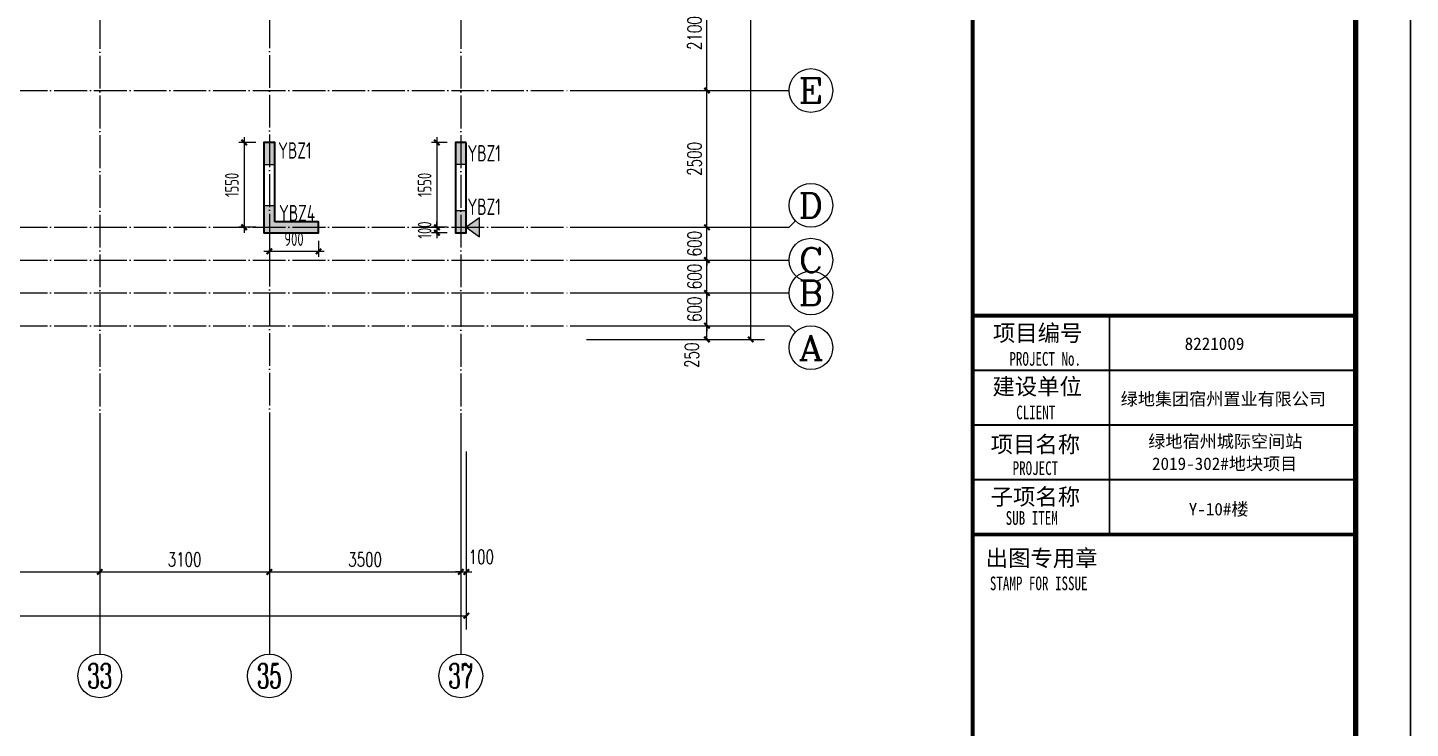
# Model space of a CAD drawing. Extents: x 393367 to 3005760, y 4998 to 826018.
# Drawn here: x 2398716 to 2423993, y 487118 to 499926 of the extents above; entities that cross this region are included whole.
import ezdxf
from ezdxf.enums import TextEntityAlignment as Align

# ---------------------------------------------------------------- set-up
doc = ezdxf.new("R2010")
doc.units = 0
doc.header["$LTSCALE"] = 1000
doc.linetypes.add('DOTE', pattern=[2.42, 2, -0.2, 0.02, -0.2])
doc.linetypes.add('H1墙柱虚线', pattern=[2.8, 2, -0.8])
doc.layers.get('0').update_dxf_attribs({"linetype": 'CONTINUOUS'})
doc.layers.get('Defpoints').update_dxf_attribs({"linetype": 'CONTINUOUS'})
for name, color, linetype in [('-TK', 7, 'CONTINUOUS'), ('AXIS', 3, 'CONTINUOUS'), ('AXIS_TEXT', 7, 'CONTINUOUS'), ('COLU_HATCH', 251, 'CONTINUOUS'), ('COLU_TH', 5, 'CONTINUOUS'), ('DIM', 3, 'CONTINUOUS'), ('DOTE', 8, 'DOTE'), ('S-WALL-WLINE2', 191, 'H1墙柱虚线'), ('S-砼墙', 150, 'CONTINUOUS'), ('TEXT', 7, 'CONTINUOUS'), ('WALL', 130, 'CONTINUOUS'), ('图框', 7, 'CONTINUOUS'), ('图签文字', 4, 'CONTINUOUS')]:
    doc.layers.add(name, color=color, linetype=linetype)
doc.layers.add('yichutu', color=7, linetype='CONTINUOUS', true_color=0xffffff, plot=False)
doc.layers.add('图签', color=147, linetype='CONTINUOUS', lineweight=18)
doc.styles.add('_TCH_AXIS', font='COMPLEX', dxfattribs={"bigfont": 'GBCBIG'})
doc.styles.add('_TCH_DIM_T3', font='SIMPLEX', dxfattribs={"width": 0.705882, "bigfont": 'GBCBIG'})
doc.styles.add('COMPLEX', font='COMPLEX')
doc.styles.add('TSSD_Rein', font='Tssdeng.shx', dxfattribs={"width": 0.7, "bigfont": 'hztxt.shx'})
doc.styles.add('宋体', font='', dxfattribs={"height": 50})
doc.styles.add('建筑图签-1', font='simhei.ttf', dxfattribs={"width": 0.7})
doc.styles.get('宋体').set_extended_font_data('SimSun')
doc.dimstyles.new('_TCH_ARCH&&100', dxfattribs={"dimtxt": 255, "dimasz": 100, "dimexe": 250, "dimexo": 300, "dimgap": 100, "dimtad": 1, "dimdec": 0, "dimzin": 0, "dimdsep": 46, "dimtxsty": '_TCH_DIM_T3', "dimblk": 'ARCHTICK', "dimcen": 0.09, "dimclrt": 7, "dimazin": 2, "dimtfac": 1, "dimtdec": 0, "dimtix": 1, "dimtmove": 2, "dimatfit": 3, "dimldrblk": 'ARCHTICK', "dimfxl": 1, "dimtolj": 1, "dimtzin": 0, "dimarcsym": 0})
doc.dimstyles.new('TSSD_100_100$0', dxfattribs={"dimtxt": 250, "dimasz": 100, "dimexe": 100, "dimexo": 250, "dimgap": 100, "dimtad": 1, "dimdec": 0, "dimzin": 0, "dimdsep": 46, "dimtxsty": 'TSSD_Rein', "dimblk": 'ARCHTICK', "dimcen": 0, "dimdle": 100, "dimclrt": 7, "dimadec": 0, "dimazin": 0, "dimtfac": 1, "dimtdec": 0, "dimtix": 1, "dimtmove": 2, "dimatfit": 3, "dimldrblk": '_tsdbk', "dimfxl": 1, "dimtolj": 1, "dimtzin": 0, "dimarcsym": 0})

# ---------------------------------------------------------------- blocks, each defined once
blk = doc.blocks.new('_ArchTick')
at = {"color": 0, "linetype": 'ByBlock', "const_width": 0.4}
blk.add_lwpolyline([(-0.5, -0.5), (0.5, 0.5)], dxfattribs=at)
blk = doc.blocks.new('*D54')
at = {"layer": 'AXIS', "color": 0, "lineweight": -2, "transparency": 16777216}
for p, q in [((2406635, 492177), (2406635, 489727)), ((2406735, 492177), (2406735, 489727)), ((2406635, 489977), (2406535, 489977)), ((2406635, 489977), (2406735, 489977)), ((2406735, 489977), (2406835, 489977))]:
    blk.add_line(p, q, dxfattribs=at)
at = {"layer": 'Defpoints', "color": 0, "transparency": 16777216}
for p in [(2406635, 492477), (2406735, 492477), (2406735, 489977)]:
    blk.add_point(p, dxfattribs=at)
at = {"layer": 'AXIS', "color": 0, "lineweight": -2, "transparency": 16777216, "xscale": 100, "yscale": 100, "zscale": 100}
blk.add_blockref('_ArchTick', (2406635, 489977), dxfattribs=at)
at = {"layer": 'AXIS', "color": 0, "lineweight": -2, "transparency": 16777216, "xscale": 100, "yscale": 100, "zscale": 100, "rotation": 180}
blk.add_blockref('_ArchTick', (2406735, 489977), dxfattribs=at)
at = {"layer": 'AXIS', "color": 7, "transparency": 16777216, "insert": (2407010, 490252), "char_height": 255, "attachment_point": 5, "style": '_TCH_DIM_T3'}
blk.add_mtext('\\A1;100', dxfattribs=at)
blk = doc.blocks.new('*D55')
at = {"layer": 'AXIS', "color": 0, "lineweight": -2, "transparency": 16777216}
for p, q in [((2403135, 492177), (2403135, 489727)), ((2406635, 492177), (2406635, 489727)), ((2403135, 489977), (2406635, 489977))]:
    blk.add_line(p, q, dxfattribs=at)
at = {"layer": 'Defpoints', "color": 0, "transparency": 16777216}
for p in [(2403135, 492477), (2406635, 492477), (2406635, 489977)]:
    blk.add_point(p, dxfattribs=at)
at = {"layer": 'AXIS', "color": 0, "lineweight": -2, "transparency": 16777216, "xscale": 100, "yscale": 100, "zscale": 100, "rotation": 180}
blk.add_blockref('_ArchTick', (2403135, 489977), dxfattribs=at)
at = {"layer": 'AXIS', "color": 0, "lineweight": -2, "transparency": 16777216, "xscale": 100, "yscale": 100, "zscale": 100}
blk.add_blockref('_ArchTick', (2406635, 489977), dxfattribs=at)
at = {"layer": 'AXIS', "color": 7, "transparency": 16777216, "insert": (2404885, 490204), "char_height": 255, "attachment_point": 5, "style": '_TCH_DIM_T3'}
blk.add_mtext('\\A1;3500', dxfattribs=at)
blk = doc.blocks.new('*D56')
at = {"layer": 'AXIS', "color": 0, "lineweight": -2, "transparency": 16777216}
for p, q in [((2400035, 492177), (2400035, 489727)), ((2403135, 492177), (2403135, 489727)), ((2400035, 489977), (2403135, 489977))]:
    blk.add_line(p, q, dxfattribs=at)
at = {"layer": 'Defpoints', "color": 0, "transparency": 16777216}
for p in [(2400035, 492477), (2403135, 492477), (2403135, 489977)]:
    blk.add_point(p, dxfattribs=at)
at = {"layer": 'AXIS', "color": 0, "lineweight": -2, "transparency": 16777216, "xscale": 100, "yscale": 100, "zscale": 100, "rotation": 180}
blk.add_blockref('_ArchTick', (2400035, 489977), dxfattribs=at)
at = {"layer": 'AXIS', "color": 0, "lineweight": -2, "transparency": 16777216, "xscale": 100, "yscale": 100, "zscale": 100}
blk.add_blockref('_ArchTick', (2403135, 489977), dxfattribs=at)
at = {"layer": 'AXIS', "color": 7, "transparency": 16777216, "insert": (2401585, 490204), "char_height": 255, "attachment_point": 5, "style": '_TCH_DIM_T3'}
blk.add_mtext('\\A1;3100', dxfattribs=at)
blk = doc.blocks.new('*D57')
at = {"layer": 'AXIS', "color": 0, "lineweight": -2, "transparency": 16777216}
for p, q in [((2396135, 492177), (2396135, 489727)), ((2400035, 492177), (2400035, 489727)), ((2396135, 489977), (2400035, 489977))]:
    blk.add_line(p, q, dxfattribs=at)
at = {"layer": 'Defpoints', "color": 0, "transparency": 16777216}
for p in [(2396135, 492477), (2400035, 492477), (2400035, 489977)]:
    blk.add_point(p, dxfattribs=at)
at = {"layer": 'AXIS', "color": 0, "lineweight": -2, "transparency": 16777216, "xscale": 100, "yscale": 100, "zscale": 100, "rotation": 180}
blk.add_blockref('_ArchTick', (2396135, 489977), dxfattribs=at)
at = {"layer": 'AXIS', "color": 0, "lineweight": -2, "transparency": 16777216, "xscale": 100, "yscale": 100, "zscale": 100}
blk.add_blockref('_ArchTick', (2400035, 489977), dxfattribs=at)
at = {"layer": 'AXIS', "color": 7, "transparency": 16777216, "insert": (2398085, 490204), "char_height": 255, "attachment_point": 5, "style": '_TCH_DIM_T3'}
blk.add_mtext('\\A1;3900', dxfattribs=at)
blk = doc.blocks.new('*D75')
at = {"layer": 'AXIS', "color": 0, "lineweight": -2, "transparency": 16777216}
for p, q in [((2408935, 494477), (2411385, 494477)), ((2411135, 494227), (2411135, 494477)), ((2408935, 494227), (2411385, 494227))]:
    blk.add_line(p, q, dxfattribs=at)
at = {"layer": 'Defpoints', "color": 0, "transparency": 16777216}
for p in [(2408635, 494477), (2411135, 494477), (2408635, 494227)]:
    blk.add_point(p, dxfattribs=at)
at = {"layer": 'AXIS', "color": 0, "lineweight": -2, "transparency": 16777216, "xscale": 100, "yscale": 100, "zscale": 100}
for p, rotation in [((2411135, 494477), 90), ((2411135, 494227), 270)]:
    blk.add_blockref('_ArchTick', p, dxfattribs=dict(at, rotation=rotation))
at = {"layer": 'AXIS', "color": 7, "transparency": 16777216, "insert": (2410860, 493938), "char_height": 255, "attachment_point": 5, "rotation": 90, "style": '_TCH_DIM_T3'}
blk.add_mtext('\\A1;250', dxfattribs=at)
blk = doc.blocks.new('*D76')
at = {"layer": 'AXIS', "color": 0, "lineweight": -2, "transparency": 16777216}
for p, q in [((2408935, 495077), (2411385, 495077)), ((2411135, 495077), (2411135, 495177)), ((2411135, 494477), (2411135, 495077)), ((2408935, 494477), (2411385, 494477)), ((2411135, 494477), (2411135, 494377))]:
    blk.add_line(p, q, dxfattribs=at)
at = {"layer": 'Defpoints', "color": 0, "transparency": 16777216}
for p in [(2408635, 495077), (2411135, 495077), (2408635, 494477)]:
    blk.add_point(p, dxfattribs=at)
at = {"layer": 'AXIS', "color": 0, "lineweight": -2, "transparency": 16777216, "xscale": 100, "yscale": 100, "zscale": 100}
for p, rotation in [((2411135, 495077), 270), ((2411135, 494477), 90)]:
    blk.add_blockref('_ArchTick', p, dxfattribs=dict(at, rotation=rotation))
at = {"layer": 'AXIS', "color": 7, "transparency": 16777216, "insert": (2410907, 494777), "char_height": 255, "attachment_point": 5, "rotation": 90, "style": '_TCH_DIM_T3'}
blk.add_mtext('\\A1;600', dxfattribs=at)
blk = doc.blocks.new('*D77')
at = {"layer": 'AXIS', "color": 0, "lineweight": -2, "transparency": 16777216}
for p, q in [((2411135, 495677), (2411135, 495777)), ((2408935, 495677), (2411385, 495677)), ((2411135, 495077), (2411135, 495677)), ((2408935, 495077), (2411385, 495077)), ((2411135, 495077), (2411135, 494977))]:
    blk.add_line(p, q, dxfattribs=at)
at = {"layer": 'Defpoints', "color": 0, "transparency": 16777216}
for p in [(2408635, 495677), (2411135, 495677), (2408635, 495077)]:
    blk.add_point(p, dxfattribs=at)
at = {"layer": 'AXIS', "color": 0, "lineweight": -2, "transparency": 16777216, "xscale": 100, "yscale": 100, "zscale": 100}
for p, rotation in [((2411135, 495677), 270), ((2411135, 495077), 90)]:
    blk.add_blockref('_ArchTick', p, dxfattribs=dict(at, rotation=rotation))
at = {"layer": 'AXIS', "color": 7, "transparency": 16777216, "insert": (2410907, 495377), "char_height": 255, "attachment_point": 5, "rotation": 90, "style": '_TCH_DIM_T3'}
blk.add_mtext('\\A1;600', dxfattribs=at)
blk = doc.blocks.new('*D78')
at = {"layer": 'AXIS', "color": 0, "lineweight": -2, "transparency": 16777216}
for p, q in [((2408935, 496277), (2411385, 496277)), ((2411135, 496277), (2411135, 496377)), ((2411135, 495677), (2411135, 496277)), ((2408935, 495677), (2411385, 495677)), ((2411135, 495677), (2411135, 495577))]:
    blk.add_line(p, q, dxfattribs=at)
at = {"layer": 'Defpoints', "color": 0, "transparency": 16777216}
for p in [(2408635, 496277), (2411135, 496277), (2408635, 495677)]:
    blk.add_point(p, dxfattribs=at)
at = {"layer": 'AXIS', "color": 0, "lineweight": -2, "transparency": 16777216, "xscale": 100, "yscale": 100, "zscale": 100}
for p, rotation in [((2411135, 496277), 270), ((2411135, 495677), 90)]:
    blk.add_blockref('_ArchTick', p, dxfattribs=dict(at, rotation=rotation))
at = {"layer": 'AXIS', "color": 7, "transparency": 16777216, "insert": (2410907, 495977), "char_height": 255, "attachment_point": 5, "rotation": 90, "style": '_TCH_DIM_T3'}
blk.add_mtext('\\A1;600', dxfattribs=at)
blk = doc.blocks.new('*D79')
at = {"layer": 'AXIS', "color": 0, "lineweight": -2, "transparency": 16777216}
for p, q in [((2408935, 498777), (2411385, 498777)), ((2411135, 496277), (2411135, 498777)), ((2408935, 496277), (2411385, 496277))]:
    blk.add_line(p, q, dxfattribs=at)
at = {"layer": 'Defpoints', "color": 0, "transparency": 16777216}
for p in [(2408635, 498777), (2411135, 498777), (2408635, 496277)]:
    blk.add_point(p, dxfattribs=at)
at = {"layer": 'AXIS', "color": 0, "lineweight": -2, "transparency": 16777216, "xscale": 100, "yscale": 100, "zscale": 100}
for p, rotation in [((2411135, 498777), 90), ((2411135, 496277), 270)]:
    blk.add_blockref('_ArchTick', p, dxfattribs=dict(at, rotation=rotation))
at = {"layer": 'AXIS', "color": 7, "transparency": 16777216, "insert": (2410907, 497527), "char_height": 255, "attachment_point": 5, "rotation": 90, "style": '_TCH_DIM_T3'}
blk.add_mtext('\\A1;2500', dxfattribs=at)
blk = doc.blocks.new('*D80')
at = {"layer": 'AXIS', "color": 0, "lineweight": -2, "transparency": 16777216}
for p, q in [((2408935, 500877), (2411385, 500877)), ((2411135, 498777), (2411135, 500877)), ((2408935, 498777), (2411385, 498777))]:
    blk.add_line(p, q, dxfattribs=at)
at = {"layer": 'Defpoints', "color": 0, "transparency": 16777216}
for p in [(2408635, 500877), (2411135, 500877), (2408635, 498777)]:
    blk.add_point(p, dxfattribs=at)
at = {"layer": 'AXIS', "color": 0, "lineweight": -2, "transparency": 16777216, "xscale": 100, "yscale": 100, "zscale": 100}
for p, rotation in [((2411135, 500877), 90), ((2411135, 498777), 270)]:
    blk.add_blockref('_ArchTick', p, dxfattribs=dict(at, rotation=rotation))
at = {"layer": 'AXIS', "color": 7, "transparency": 16777216, "insert": (2410907, 499827), "char_height": 255, "attachment_point": 5, "rotation": 90, "style": '_TCH_DIM_T3'}
blk.add_mtext('\\A1;2100', dxfattribs=at)
blk = doc.blocks.new('*D86')
at = {"layer": 'AXIS', "color": 0, "lineweight": -2, "transparency": 16777216}
for p, q in [((2408935, 509477), (2412185, 509477)), ((2411935, 494227), (2411935, 509477)), ((2408935, 494227), (2412185, 494227))]:
    blk.add_line(p, q, dxfattribs=at)
at = {"layer": 'Defpoints', "color": 0, "transparency": 16777216}
for p in [(2408635, 509477), (2411935, 509477), (2408635, 494227)]:
    blk.add_point(p, dxfattribs=at)
at = {"layer": 'AXIS', "color": 0, "lineweight": -2, "transparency": 16777216, "xscale": 100, "yscale": 100, "zscale": 100}
for p, rotation in [((2411935, 509477), 90), ((2411935, 494227), 270)]:
    blk.add_blockref('_ArchTick', p, dxfattribs=dict(at, rotation=rotation))
at = {"layer": 'AXIS', "color": 7, "transparency": 16777216, "insert": (2411707, 501852), "char_height": 255, "attachment_point": 5, "rotation": 90, "style": '_TCH_DIM_T3'}
blk.add_mtext('\\A1;15250', dxfattribs=at)
blk = doc.blocks.new('*D108')
at = {"layer": 'AXIS', "color": 0, "lineweight": -2, "transparency": 16777216}
for p, q in [((2351735, 492177), (2351735, 488927)), ((2406735, 492177), (2406735, 488927)), ((2351735, 489177), (2406735, 489177))]:
    blk.add_line(p, q, dxfattribs=at)
at = {"layer": 'Defpoints', "color": 0, "transparency": 16777216}
for p in [(2351735, 492477), (2406735, 492477), (2406735, 489177)]:
    blk.add_point(p, dxfattribs=at)
at = {"layer": 'AXIS', "color": 0, "lineweight": -2, "transparency": 16777216, "xscale": 100, "yscale": 100, "zscale": 100, "rotation": 180}
blk.add_blockref('_ArchTick', (2351735, 489177), dxfattribs=at)
at = {"layer": 'AXIS', "color": 0, "lineweight": -2, "transparency": 16777216, "xscale": 100, "yscale": 100, "zscale": 100}
blk.add_blockref('_ArchTick', (2406735, 489177), dxfattribs=at)
at = {"layer": 'AXIS', "color": 7, "transparency": 16777216, "insert": (2379235, 489404), "char_height": 255, "attachment_point": 5, "style": '_TCH_DIM_T3'}
blk.add_mtext('\\A1;55000', dxfattribs=at)
blk = doc.blocks.new('_axiso')
blk.add_circle((0, 0), 0.5)
at = {"layer": 'AXIS_TEXT', "style": 'COMPLEX', "width": 1.041667}
blk.add_attdef('A', text='', height=0.56, dxfattribs=at).set_placement((-0.25, -0.28), (0.25, -0.28), align=Align.FIT)
blk = doc.blocks.new('*D242')
at = {"layer": 'Defpoints', "color": 0, "transparency": 16777216}
for p in [(2403135, 497827), (2402674, 496277), (2403135, 496277)]:
    blk.add_point(p, dxfattribs=at)
at = {"layer": 'DIM', "color": 0, "lineweight": -2, "transparency": 16777216}
for p, q in [((2402885, 497827), (2402574, 497827)), ((2402674, 497927), (2402674, 496177)), ((2402885, 496277), (2402574, 496277))]:
    blk.add_line(p, q, dxfattribs=at)
at = {"layer": 'DIM', "color": 0, "lineweight": -2, "transparency": 16777216, "xscale": 100, "yscale": 100, "zscale": 100}
for p, rotation in [((2402674, 497827), 90), ((2402674, 496277), 270)]:
    blk.add_blockref('_ArchTick', p, dxfattribs=dict(at, rotation=rotation))
at = {"layer": 'DIM', "color": 7, "transparency": 16777216, "insert": (2402449, 497052), "char_height": 250, "attachment_point": 5, "rotation": 90, "style": 'TSSD_Rein'}
blk.add_mtext('\\A1;1550', dxfattribs=at)
blk = doc.blocks.new('_tsdbk')
blk.add_line((-1, 0), (0, 0))
at = {"const_width": 0.5}
blk.add_lwpolyline([(-0.7, -0.7), (0.7, 0.7)], dxfattribs=at)
blk = doc.blocks.new('*D243')
at = {"layer": 'Defpoints', "color": 0, "transparency": 16777216}
for p in [(2403135, 496277), (2404035, 496277), (2403135, 495836)]:
    blk.add_point(p, dxfattribs=at)
at = {"layer": 'DIM', "color": 0, "lineweight": -2, "transparency": 16777216}
for p, q in [((2403135, 496027), (2403135, 495736)), ((2404035, 496027), (2404035, 495736)), ((2404135, 495836), (2403035, 495836))]:
    blk.add_line(p, q, dxfattribs=at)
at = {"layer": 'DIM', "color": 0, "lineweight": -2, "transparency": 16777216, "xscale": 100, "yscale": 100, "zscale": 100, "rotation": 180}
blk.add_blockref('_ArchTick', (2403135, 495836), dxfattribs=at)
at = {"layer": 'DIM', "color": 0, "lineweight": -2, "transparency": 16777216, "xscale": 100, "yscale": 100, "zscale": 100}
blk.add_blockref('_ArchTick', (2404035, 495836), dxfattribs=at)
at = {"layer": 'DIM', "color": 7, "transparency": 16777216, "insert": (2403585, 496061), "char_height": 250, "attachment_point": 5, "style": 'TSSD_Rein'}
blk.add_mtext('\\A1;900', dxfattribs=at)
blk = doc.blocks.new('*D246')
at = {"layer": 'Defpoints', "color": 0, "transparency": 16777216}
for p in [(2406635, 497827), (2406198, 496277), (2406635, 496277)]:
    blk.add_point(p, dxfattribs=at)
at = {"layer": 'DIM', "color": 0, "lineweight": -2, "transparency": 16777216}
for p, q in [((2406385, 497827), (2406098, 497827)), ((2406198, 497927), (2406198, 496177)), ((2406385, 496277), (2406098, 496277))]:
    blk.add_line(p, q, dxfattribs=at)
at = {"layer": 'DIM', "color": 0, "lineweight": -2, "transparency": 16777216, "xscale": 100, "yscale": 100, "zscale": 100}
for p, rotation in [((2406198, 497827), 90), ((2406198, 496277), 270)]:
    blk.add_blockref('_ArchTick', p, dxfattribs=dict(at, rotation=rotation))
at = {"layer": 'DIM', "color": 7, "transparency": 16777216, "insert": (2405973, 497052), "char_height": 250, "attachment_point": 5, "rotation": 90, "style": 'TSSD_Rein'}
blk.add_mtext('\\A1;1550', dxfattribs=at)
blk = doc.blocks.new('*D247')
at = {"layer": 'Defpoints', "color": 0, "transparency": 16777216}
for p in [(2406635, 496277), (2406198, 496177), (2406635, 496177)]:
    blk.add_point(p, dxfattribs=at)
at = {"layer": 'DIM', "color": 0, "lineweight": -2, "transparency": 16777216}
for p, q in [((2406385, 496277), (2406098, 496277)), ((2406198, 496277), (2406198, 496377)), ((2406198, 496277), (2406198, 496177)), ((2406385, 496177), (2406098, 496177)), ((2406198, 496177), (2406198, 496077))]:
    blk.add_line(p, q, dxfattribs=at)
at = {"layer": 'DIM', "color": 0, "lineweight": -2, "transparency": 16777216, "xscale": 100, "yscale": 100, "zscale": 100}
for p, rotation in [((2406198, 496277), 270), ((2406198, 496177), 90)]:
    blk.add_blockref('_ArchTick', p, dxfattribs=dict(at, rotation=rotation))
at = {"layer": 'DIM', "color": 7, "transparency": 16777216, "insert": (2405973, 496227), "char_height": 250, "attachment_point": 5, "rotation": 90, "style": 'TSSD_Rein'}
blk.add_mtext('\\A1;100', dxfattribs=at)
blk = doc.blocks.new('A1')
blk.add_lwpolyline([(0, 59400), (0, 0), (84100, 0), (84100, 59400)], close=True)
at = {"const_width": 100}
blk.add_lwpolyline([(2500, 58400), (2500, 1000), (83100, 1000), (83100, 58400)], close=True, dxfattribs=at)
at = {"layer": '图框'}
for points, const_width in [([(76100, 1000), (76100, 58400)], 70), ([(76100, 36100), (83100, 36100)], 70), ([(76100, 36100), (83100, 36100)], 70), ([(78600, 32100), (78600, 36100)], 35), ([(76100, 35100), (83100, 35100)], 35), ([(76100, 34100), (83100, 34100)], 35), ([(76100, 33100), (83100, 33100)], 35), ([(83100, 32100), (76100, 32100)], 70)]:
    blk.add_lwpolyline(points, dxfattribs=dict(at, const_width=const_width))
at = {"layer": '图签', "color": 2, "style": '宋体'}
for s, height, p in [('8221009', 229.3, (79974, 35472)), ('绿地集团宿州置业有限公司', 229.34, (78805, 34462)), ('绿地宿州城际空间站', 229.3, (79310, 33688)), ('2019-302#地块项目', 229.34, (79377, 33279)), ('Y-10#楼', 229.3, (80049, 32448))]:
    blk.add_text(s, height=height, dxfattribs=at).set_placement(p)
at = {"layer": '图签文字', "color": 7, "style": '建筑图签-1'}
for s, p in [('项目编号', (76468, 35632)), ('建设单位', (76460, 34655)), ('项目名称', (76427, 33597)), ('子项名称', (76427, 32640)), ('出图专用章', (76336, 31518))]:
    blk.add_text(s, height=300, dxfattribs=at).set_placement(p)
at = {"layer": '图签文字', "style": '建筑图签-1', "width": 0.7}
for s, p in [('PROJECT No.', (76770, 35185, -1799)), ('CLIENT', (76894, 34206)), ('PROJECT', (76829, 33187)), ('SUB ITEM', (76702, 32276)), ('STAMP FOR ISSUE', (76413, 31081))]:
    blk.add_text(s, height=250, dxfattribs=at).set_placement(p)
blk = doc.blocks.new('yct-841-594-84100-59400-100-1000')
at = {"layer": 'yichutu', "color": 7, "true_color": 0xffffff}
blk.add_lwpolyline([(0, 0), (0, 59400), (84100, 59400), (84100, 0)], close=True, dxfattribs=at)

msp = doc.modelspace()

# ---------------------------------------------------------------- hatches: boundary and pattern name
at = {"layer": 'COLU_HATCH'}
for points in [[(2403235.14206, 497826.98967), (2403035.14206, 497826.98967), (2403035.14206, 497426.98967), (2403235.14206, 497426.98967)], [(2406535.14223, 497826.99259), (2406735.14223, 497826.99259), (2406735.14223, 497426.99259), (2406535.14223, 497426.99259)], [(2403235.14206, 496376.98971), (2404035.14836, 496376.98971), (2404035.14836, 496176.98971), (2403035.14206, 496176.98971), (2403035.14206, 496676.98971), (2403235.14206, 496676.98971)], [(2406535.14223, 496176.9948), (2406735.14223, 496176.9948), (2406735.14223, 496576.9948), (2406535.14223, 496576.9948)]]:
    msp.add_hatch(color=256, dxfattribs=at).paths.add_polyline_path(points)
at = {"layer": 'S-WALL-WLINE2'}
msp.add_hatch(color=256, dxfattribs=at).paths.add_polyline_path([(2406978.81547, 496451.98994), (2406735.14561, 496276.98994), (2406978.81547, 496101.98994)])

# ---------------------------------------------------------------- linework, layer by layer
at = {"layer": 'AXIS'}
for p, q in [((2408634.75935, 498776.98994), (2412634.75935, 498776.98994)), ((2408634.75935, 496276.98994), (2412634.75935, 496276.98994)), ((2412751.91663, 496394.14722), (2412634.75935, 496276.98994)), ((2408634.75935, 495676.98994), (2412634.75935, 495676.98994)), ((2408634.75935, 495076.98994), (2412634.75935, 495076.98994)), ((2408634.75935, 494476.98994), (2412634.75935, 494476.98994)), ((2412751.91663, 494359.83265), (2412634.75935, 494476.98994)), ((2400034.75935, 492476.98994), (2400034.75935, 488476.98994)), ((2403134.75935, 492476.98994), (2403134.75935, 488476.98994)), ((2406634.75935, 492476.98994), (2406634.75935, 488476.98994))]:
    msp.add_line(p, q, dxfattribs=at)
at = {"layer": 'COLU_TH'}
for points in [[(2403235.14206, 497826.98967), (2403035.14206, 497826.98967), (2403035.14206, 497426.98967), (2403235.14206, 497426.98967)], [(2406535.14223, 497826.99259), (2406735.14223, 497826.99259), (2406735.14223, 497426.99259), (2406535.14223, 497426.99259)], [(2403235.14206, 496376.98971), (2404035.14836, 496376.98971), (2404035.14836, 496176.98971), (2403035.14206, 496176.98971), (2403035.14206, 496676.98971), (2403235.14206, 496676.98971)], [(2406535.14223, 496176.9948), (2406735.14223, 496176.9948), (2406735.14223, 496576.9948), (2406535.14223, 496576.9948)]]:
    msp.add_lwpolyline(points, close=True, dxfattribs=at)
at = {"layer": 'DOTE', "linetype": 'DOTE', "ltscale": 0.3}
for p, q in [((2400034.75935, 511026.98994), (2400034.75935, 492476.98994)), ((2406634.75935, 511026.98994), (2406634.75935, 492476.98994)), ((2403134.75935, 500876.98994), (2403134.75935, 492476.98994)), ((2349834.75935, 498776.98994), (2408634.75935, 498776.98994)), ((2349834.75935, 496276.98994), (2408634.75935, 496276.98994)), ((2349834.75935, 495676.98994), (2408634.75935, 495676.98994)), ((2349834.75935, 495076.98994), (2408634.75935, 495076.98994)), ((2349834.75935, 494476.98994), (2408634.75935, 494476.98994))]:
    msp.add_line(p, q, dxfattribs=at)
at = {"layer": 'S-砼墙', "color": 150, "lineweight": 35}
for points in [[(2403235.14206, 496376.98971), (2403235.14206, 497826.98967), (2403035.14206, 497826.98967), (2403035.14206, 496176.98971), (2404035.14836, 496176.98971), (2404035.14836, 496376.98971)], [(2406735.14223, 497826.99259), (2406535.14223, 497826.99259), (2406535.14223, 496176.9948), (2406735.14223, 496176.9948)]]:
    msp.add_lwpolyline(points, close=True, dxfattribs=at)
at = {"layer": 'WALL', "color": 0, "linetype": 'ByBlock'}
msp.add_lwpolyline([(2406978.81547, 496451.98994), (2406735.14561, 496276.98994), (2406978.81547, 496101.98994), (2406978.81547, 496451.98994)], close=True, dxfattribs=at)

# ---------------------------------------------------------------- block references
at = {"layer": '-TK'}
msp.add_blockref('A1', (2339893.38356, 458562.12225), dxfattribs=at)
at = {"layer": 'AXIS'}
ref = msp.add_blockref('_axiso', (2413034.75935, 498776.98994), dxfattribs=dict(at, xscale=800, yscale=800, zscale=800))
ref.add_attrib('A', 'E', dxfattribs={"layer": 'AXIS_TEXT', "height": 452.54834, "style": '_TCH_AXIS', "width": 1.3125}).set_placement((2412808.48518, 498550.71577), (2413261.03352, 498550.71577), align=Align.FIT)
ref = msp.add_blockref('_axiso', (2413034.75935, 496676.98994), dxfattribs=dict(at, xscale=800, yscale=800, zscale=800))
ref.add_attrib('A', 'D', dxfattribs={"layer": 'AXIS_TEXT', "height": 452.54834, "style": '_TCH_AXIS', "width": 1.235294}).set_placement((2412808.48518, 496450.71577), (2413261.03352, 496450.71577), align=Align.FIT)
ref = msp.add_blockref('_axiso', (2413034.75935, 495676.98994), dxfattribs=dict(at, xscale=800, yscale=800, zscale=800))
ref.add_attrib('A', 'C', dxfattribs={"layer": 'AXIS_TEXT', "height": 452.54834, "style": '_TCH_AXIS', "width": 1.4}).set_placement((2412808.48518, 495450.71577), (2413261.03352, 495450.71577), align=Align.FIT)
ref = msp.add_blockref('_axiso', (2413034.75935, 495076.98994), dxfattribs=dict(at, xscale=800, yscale=800, zscale=800))
ref.add_attrib('A', 'B', dxfattribs={"layer": 'AXIS_TEXT', "height": 452.54834, "style": '_TCH_AXIS', "width": 1.235294}).set_placement((2412808.48518, 494850.71577), (2413261.03352, 494850.71577), align=Align.FIT)
ref = msp.add_blockref('_axiso', (2413034.75935, 494076.98994), dxfattribs=dict(at, xscale=800, yscale=800, zscale=800))
ref.add_attrib('A', 'A', dxfattribs={"layer": 'AXIS_TEXT', "height": 452.54834, "style": '_TCH_AXIS', "width": 1.166667}).set_placement((2412808.48518, 493850.71577), (2413261.03352, 493850.71577), align=Align.FIT)
ref = msp.add_blockref('_axiso', (2400034.75935, 488076.98994), dxfattribs=dict(at, xscale=800, yscale=800, zscale=800))
ref.add_attrib('A', '33', dxfattribs={"layer": 'AXIS_TEXT', "height": 452.54834, "style": '_TCH_AXIS', "width": 0.636364}).set_placement((2399808.48518, 487850.71577), (2400261.03352, 487850.71577), align=Align.FIT)
ref = msp.add_blockref('_axiso', (2403134.75935, 488076.98994), dxfattribs=dict(at, xscale=800, yscale=800, zscale=800))
ref.add_attrib('A', '35', dxfattribs={"layer": 'AXIS_TEXT', "height": 452.54834, "style": '_TCH_AXIS', "width": 0.636364}).set_placement((2402908.48518, 487850.71577), (2403361.03352, 487850.71577), align=Align.FIT)
ref = msp.add_blockref('_axiso', (2406634.75935, 488076.98994), dxfattribs=dict(at, xscale=800, yscale=800, zscale=800))
ref.add_attrib('A', '37', dxfattribs={"layer": 'AXIS_TEXT', "height": 452.54834, "style": '_TCH_AXIS', "width": 0.636364}).set_placement((2406408.48518, 487850.71577), (2406861.03352, 487850.71577), align=Align.FIT)
at = {"layer": 'yichutu'}
msp.add_blockref('yct-841-594-84100-59400-100-1000', (2339893.38356, 458562.12225), dxfattribs=at)

# ---------------------------------------------------------------- texts
at = {"layer": 'TEXT', "color": 30, "style": 'TSSD_Rein', "width": 0.7}
for s, p in [('YBZ1', (2403295.32119, 497531.18765)), ('YBZ1', (2406756.36474, 497480.44867)), ('YBZ1', (2406756.36474, 496502.97721)), ('YBZ4', (2403311.65821, 496386.26428))]:
    msp.add_text(s, height=300, dxfattribs=at).set_placement(p)

# ---------------------------------------------------------------- dimensions: what is measured, and where the dimension line sits
at = {"layer": 'AXIS'}
for p1, p2, distance, picture, middle in [((2408634.75935, 494226.98994), (2408634.75935, 509476.98994), -3300, '*D86', (2411707.25935, 501851.98994)), ((2408634.75935, 498776.98994), (2408634.75935, 500876.98994), -2500, '*D80', (2410907.25935, 499826.98994)), ((2408634.75935, 496276.98994), (2408634.75935, 498776.98994), -2500, '*D79', (2410907.25935, 497526.98994)), ((2408634.75935, 495676.98994), (2408634.75935, 496276.98994), -2500, '*D78', (2410907.25935, 495976.98994)), ((2408634.75935, 495076.98994), (2408634.75935, 495676.98994), -2500, '*D77', (2410907.25935, 495376.98994)), ((2408634.75935, 494476.98994), (2408634.75935, 495076.98994), -2500, '*D76', (2410907.25935, 494776.98994)), ((2351734.75935, 492476.98994), (2406734.75935, 492476.98994), -3300, '*D108', (2379234.75935, 489404.48994)), ((2396134.75935, 492476.98994), (2400034.75935, 492476.98994), -2500, '*D57', (2398084.75935, 490204.48994)), ((2400034.75935, 492476.98994), (2403134.75935, 492476.98994), -2500, '*D56', (2401584.75935, 490204.48994)), ((2403134.75935, 492476.98994), (2406634.75935, 492476.98994), -2500, '*D55', (2404884.75935, 490204.48994))]:
    dim = msp.add_aligned_dim(p1=p1, p2=p2, distance=distance, dimstyle='_TCH_ARCH&&100', dxfattribs=at)
    dim.commit()
    dim.dimension.update_dxf_attribs({"geometry": picture, "text_midpoint": middle})
for base, p1, p2, angle, picture, middle in [((2411134.75935, 494476.98994), (2408634.75935, 494226.98994), (2408634.75935, 494476.98994), 90, '*D75', (2410859.75935, 493937.98994)), ((2406734.75935, 489976.98994), (2406634.75935, 492476.98994), (2406734.75935, 492476.98994), 0, '*D54', (2407009.75935, 490251.98994))]:
    dim = msp.add_linear_dim(base=base, p1=p1, p2=p2, angle=angle, dimstyle='_TCH_ARCH&&100', dxfattribs=at)
    dim.commit()
    dim.dimension.update_dxf_attribs({"geometry": picture, "text_midpoint": middle, "dimtype": 161})
at = {"layer": 'DIM'}
for base, p1, p2, picture, middle in [((2402674.10178, 496276.94313), (2403134.95283, 497826.94286), (2403134.95283, 496276.94313), '*D242', (2402449.10178, 497051.94299)), ((2406198.41351, 496276.98994), (2406634.75935, 497826.99259), (2406634.75935, 496276.98994), '*D246', (2405973.41351, 497051.99126)), ((2406198.41351, 496176.9948), (2406634.75935, 496276.98994), (2406634.75935, 496176.9948), '*D247', (2405973.41351, 496226.99237))]:
    dim = msp.add_linear_dim(base=base, p1=p1, p2=p2, angle=90, dimstyle='TSSD_100_100$0', dxfattribs=at)
    dim.commit()
    dim.dimension.update_dxf_attribs({"geometry": picture, "text_midpoint": middle})
dim = msp.add_linear_dim(base=(2403134.95283, 495836.22867), p1=(2404035.15209, 496276.9429), p2=(2403134.95283, 496276.9429), dimstyle='TSSD_100_100$0', dxfattribs=at)
dim.commit()
dim.dimension.update_dxf_attribs({"geometry": '*D243', "text_midpoint": (2403585.05246, 496061.22867)})

doc.saveas('drawing.dxf')
